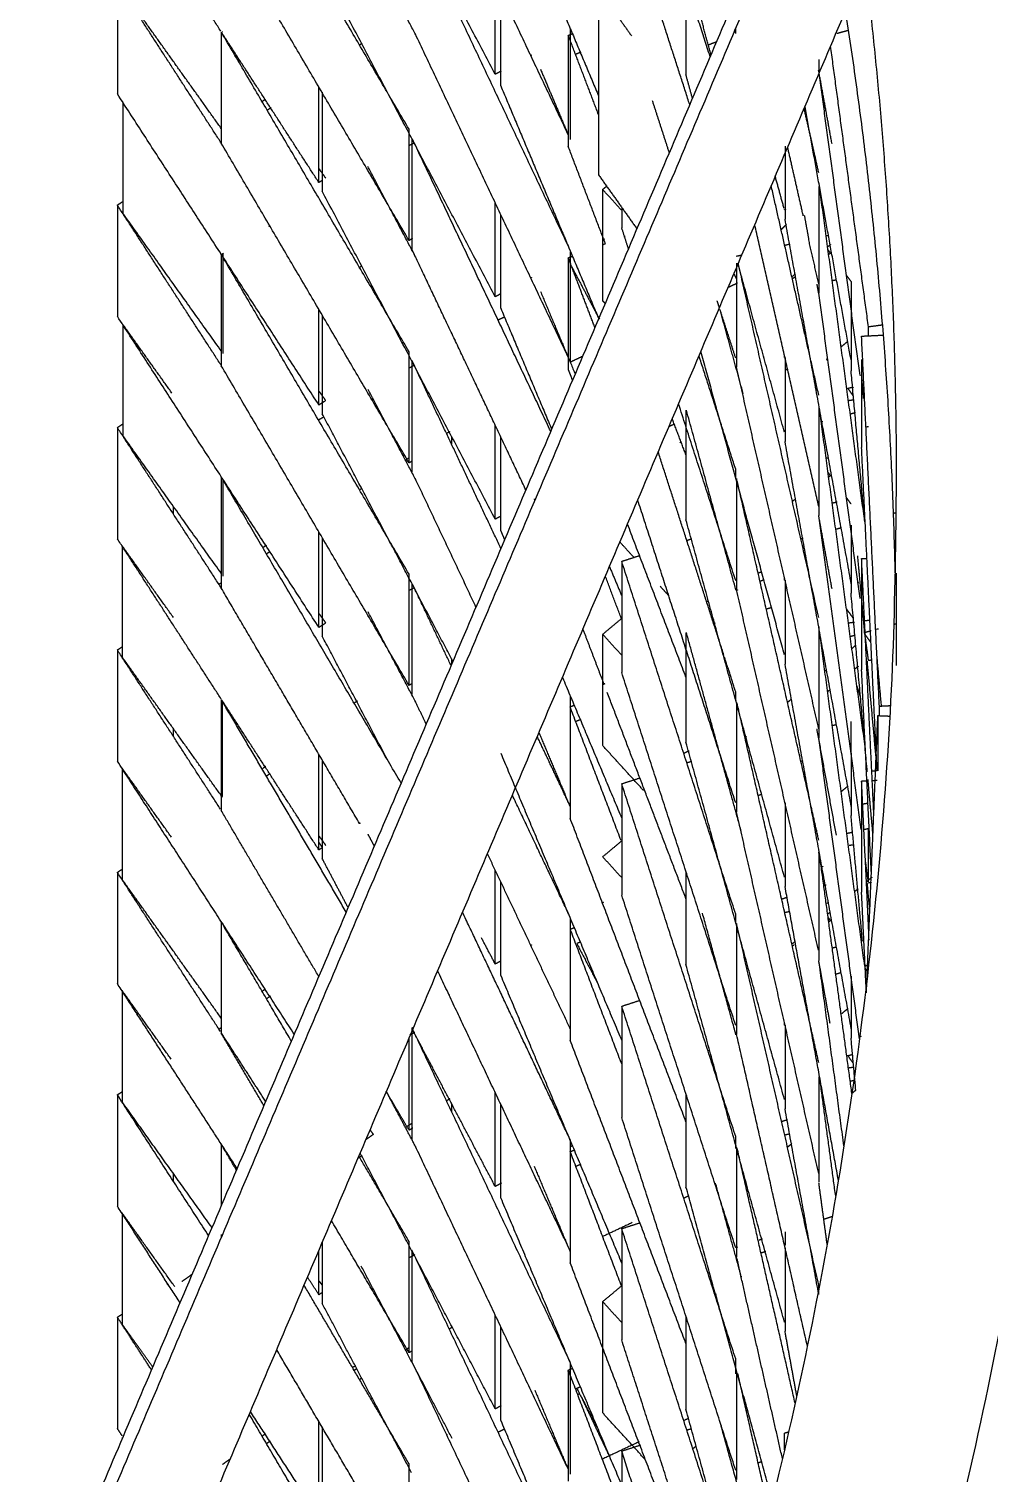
# Model space of a CAD drawing. Header units: millimetres. Extents: x 507.9 to 541, y 40.2 to 69.3.
# Drawn here: x 517.327 to 517.845, y 47.124 to 47.903 of the extents above; entities that cross this region are included whole.
import ezdxf

# ---------------------------------------------------------------- set-up
doc = ezdxf.new("R2010")
doc.units = ezdxf.units.MM
doc.layers.add('Make2D$Visible$ClippingPlaneIntersections', color=7, linetype='Continuous', lineweight=50, true_color=0x000000)
doc.layers.add('Make2D$Visible$Curves', color=7, linetype='Continuous', true_color=0x000000)

msp = doc.modelspace()

# ---------------------------------------------------------------- linework, layer by layer
at = {"layer": 'Make2D$Visible$ClippingPlaneIntersections'}
for points, knots in [([(517.73448, 46.35869), (517.75639, 46.34479), (517.79005, 46.31692), (517.86065, 46.26156), (517.90443, 46.23181), (517.99494, 46.18676), (518.03813, 46.16935), (518.12774, 46.13579), (518.17398, 46.12081), (518.31819, 46.08602), (518.41636, 46.07709), (518.61219, 46.08346), (518.70978, 46.09975), (519.0165, 46.19413), (519.20816, 46.32397), (519.48595, 46.6698), (519.57141, 46.88529), (519.60666, 47.32754), (519.55643, 47.55402), (519.33386, 47.94233), (519.16383, 48.10167), (518.76572, 48.29519), (518.53607, 48.33095), (518.24193, 48.28822), (518.1678, 48.27013), (518.04702, 48.22597), (517.99975, 48.20396), (517.92488, 48.16343), (517.89535, 48.14591), (517.84973, 48.11771), (517.83238, 48.10747), (517.8117, 48.092)], [0.013156, 0.013156, 0.013156, 0.013156, 0.134476, 0.134476, 0.268952, 0.268952, 0.403428, 0.403428, 0.537904, 0.537904, 0.806857, 0.806857, 1.075809, 1.075809, 1.683893, 1.683893, 2.291978, 2.291978, 2.900062, 2.900062, 3.508146, 3.508146, 4.116231, 4.116231, 4.325554, 4.325554, 4.465847, 4.465847, 4.563218, 4.563218, 4.620492, 4.620492, 4.620492, 4.620492]), ([(517.77336, 46.44461), (517.80147, 46.42897), (517.86379, 46.37786), (517.94864, 46.31129), (518.08481, 46.24999), (518.21674, 46.2026), (518.38508, 46.17368), (518.52939, 46.17007), (518.76356, 46.2027), (518.95645, 46.28093), (519.14911, 46.41911), (519.27042, 46.54048), (519.39683, 46.73076), (519.4847, 46.96065), (519.51028, 47.23878), (519.44692, 47.59731), (519.24764, 47.90496), (518.99553, 48.08281), (518.80465, 48.16979), (518.604, 48.21791), (518.40925, 48.21963), (518.23512, 48.19177), (518.0719, 48.14125), (517.94728, 48.06863), (517.87874, 48.02509), (517.86787, 48.01695)], [0, 0, 0, 0, 0.105302, 0.224696, 0.340434, 0.54745, 0.644852, 0.851696, 0.977165, 1.353395, 1.458128, 1.688209, 1.862958, 2.140768, 2.416809, 2.690474, 3.222547, 3.458617, 3.609488, 3.849734, 4.07168, 4.188707, 4.378243, 4.579713, 4.620492, 4.620492, 4.620492, 4.620492])]:
    msp.add_open_spline(points, degree=3, knots=knots, dxfattribs=at)
at = {"layer": 'Make2D$Visible$Curves', "color": 18, "lineweight": -3, "true_color": 0x000000}
for points, weights in [([(520.46733, 45.49105), (520.32272, 48.41324), (517.55483, 49.36129)], [1, 0.780787676095, 0.889708882536]), ([(517.77774, 47.93771), (517.79459, 47.79929), (517.79459, 47.65986)], [0.859005450598, 0.854862658341, 0.853867800566]), ([(517.79404, 47.60986), (517.79073, 47.76237), (517.76729, 47.91312)], [0.854325259048, 0.856032976526, 0.861518927164]), ([(517.73271, 47.79516), (517.73409, 47.79663), (517.73548, 47.79809)], [0.981261422435, 0.980720144295, 0.980182972777]), ([(517.79459, 47.65986), (517.79459, 46.89284), (517.33415, 46.27941)], [0.853867800566, 0.848436510193, 0.936828309738]), ([(517.38589, 46.18251), (517.89459, 46.8336), (517.89459, 47.65986)], [0.942605112046, 0.848262006154, 0.853867800566]), ([(517.41725, 46.12355), (517.89459, 46.76239), (517.89459, 47.55986)], [0.93619336717, 0.848456054745, 0.853867800566]), ([(517.50126, 47.18145), (517.50217, 47.18172), (517.50307, 47.18202)], [0.872105884219, 0.873732873422, 0.875502543924])]:
    msp.add_rational_spline(points, weights, degree=2, dxfattribs=at)
for points in [[(517.37052, 48.54102), (517.09604, 47.88822), (516.82156, 47.23543)], [(517.42539, 45.98647), (516.74688, 47.25382), (516.06837, 48.52118)], [(517.35526, 48.52217), (517.08078, 47.86938), (516.8063, 47.21658)], [(516.85304, 47.17748), (517.13323, 47.84494), (517.41342, 48.5124)], [(517.85615, 48.25209), (517.50732, 47.43188), (517.15849, 46.61167)], [(517.84091, 48.23331), (517.49208, 47.4131), (517.14326, 46.59288)], [(517.18983, 46.55359), (517.54443, 47.38844), (517.89904, 48.22329)], [(517.57834, 47.87885), (517.53168, 47.9673), (517.48502, 48.05575)], [(517.69417, 47.88854), (517.67034, 47.96232), (517.64651, 48.03609)], [(517.53186, 47.84917), (517.48122, 47.9354), (517.43059, 48.02164)], [(517.61785, 47.84594), (517.57651, 47.93334), (517.53517, 48.02074)], [(517.43039, 47.90206), (517.40247, 47.94519), (517.37454, 47.98831)], [(517.5813, 47.99261), (517.60767, 47.9299), (517.63405, 47.8672)], [(518.29896, 47.98692), (517.88975, 47.0046), (517.48054, 46.02228)], [(517.68321, 47.86249), (517.66486, 47.91929), (517.64651, 47.97609)], [(518.2837, 47.96834), (517.87449, 46.98602), (517.46528, 46.0037)], [(517.53186, 47.78917), (517.48122, 47.8754), (517.43059, 47.96164)], [(517.51149, 45.96302), (517.9269, 46.96133), (518.34232, 47.95963)], [(517.61895, 47.78362), (517.57636, 47.87367), (517.53377, 47.96371)], [(517.53542, 47.90021), (517.5226, 47.92451), (517.50979, 47.94881)], [(517.57834, 47.75885), (517.53168, 47.8473), (517.48502, 47.93575)], [(517.43068, 47.8416), (517.40261, 47.88496), (517.37454, 47.92831)], [(517.37454, 47.92831), (517.37454, 47.89831), (517.37454, 47.86831)], [(517.57834, 47.87885), (517.57834, 47.90416), (517.57834, 47.92947)], [(517.6812, 47.92871), (517.6812, 47.90361), (517.6812, 47.87852)], [(517.43059, 47.84964), (517.40384, 47.8871), (517.3771, 47.92455)], [(517.5813, 47.87261), (517.5813, 47.89793), (517.5813, 47.92325)], [(517.63405, 47.92458), (517.64294, 47.91209), (517.65183, 47.8996)], [(517.63405, 47.92458), (517.63405, 47.87457), (517.63405, 47.82457)], [(517.69462, 47.88979), (517.69179, 47.90007), (517.68896, 47.91035)], [(517.61895, 47.84362), (517.61895, 47.87336), (517.61895, 47.9031)], [(517.70799, 47.90127), (517.70779, 47.90201), (517.70758, 47.90276)], [(517.70799, 47.90079), (517.70799, 47.90226), (517.70799, 47.90372)], [(517.76254, 47.90093), (517.76549, 47.90174), (517.76843, 47.90255)], [(517.43059, 47.90164), (517.43059, 47.87164), (517.43059, 47.84164)], [(517.48324, 47.82043), (517.45697, 47.86101), (517.43069, 47.90159)], [(517.53186, 47.72917), (517.48136, 47.81517), (517.43086, 47.90118)], [(517.43118, 47.90164), (517.43118, 47.90177), (517.43118, 47.9019)], [(517.50636, 47.8954), (517.50586, 47.89507), (517.50536, 47.89475)], [(517.61784, 47.72597), (517.57656, 47.81324), (517.53528, 47.90051)], [(517.61771, 47.89989), (517.61901, 47.90039), (517.62031, 47.90088)], [(517.61771, 47.89989), (517.61771, 47.86989), (517.61771, 47.83989)], [(517.63398, 47.85727), (517.62584, 47.87858), (517.61771, 47.89989)], [(517.6978, 47.89639), (517.69559, 47.89554), (517.69338, 47.8947)], [(517.59793, 47.88919), (517.59755, 47.88899), (517.59718, 47.88879)], [(517.6244, 47.89075), (517.6231, 47.8902), (517.6218, 47.88965)], [(517.75286, 47.8868), (517.75286, 47.88377), (517.75286, 47.88075)], [(517.77963, 47.74255), (517.7694, 47.81828), (517.75918, 47.89401)], [(517.5815, 47.88052), (517.57992, 47.87968), (517.57834, 47.87885)], [(517.60274, 47.88163), (517.60985, 47.86473), (517.61696, 47.84782)], [(517.75994, 47.84132), (517.75632, 47.86121), (517.75271, 47.88111)], [(517.77505, 47.71644), (517.76396, 47.7986), (517.75286, 47.88075)], [(517.48324, 47.82043), (517.48324, 47.8462), (517.48324, 47.87197)], [(517.5813, 47.87261), (517.6077, 47.80983), (517.63411, 47.74705)], [(517.68467, 47.86592), (517.68293, 47.87222), (517.6812, 47.87852)], [(517.48324, 47.70043), (517.42889, 47.78437), (517.37454, 47.86831)], [(517.37751, 47.86392), (517.37751, 47.83392), (517.37751, 47.80392)], [(517.45438, 47.86537), (517.45357, 47.86479), (517.45276, 47.86422)], [(517.48502, 47.86924), (517.48502, 47.84249), (517.48502, 47.81575)], [(517.67219, 47.83659), (517.66768, 47.85056), (517.66316, 47.86454)], [(517.45535, 47.85949), (517.45641, 47.86025), (517.45747, 47.86101)], [(517.7528, 47.82576), (517.74886, 47.8431), (517.74492, 47.86045)], [(517.77021, 47.72477), (517.75779, 47.79314), (517.74537, 47.8615)], [(517.53186, 47.78917), (517.53186, 47.81917), (517.53186, 47.84917)], [(517.53186, 47.66917), (517.48122, 47.7554), (517.43059, 47.84164)], [(517.53207, 47.84057), (517.53342, 47.84128), (517.53478, 47.84199)], [(517.53343, 47.84386), (517.53343, 47.81414), (517.53343, 47.78442)], [(517.60825, 47.68624), (517.57096, 47.76508), (517.53367, 47.84391)], [(517.73461, 47.84013), (517.73461, 47.82042), (517.73461, 47.8007)], [(517.6377, 47.78752), (517.6277, 47.81371), (517.61771, 47.83989)], [(517.74446, 47.80246), (517.74025, 47.821), (517.73604, 47.83954)], [(517.48324, 47.82793), (517.48507, 47.82537), (517.4869, 47.8228)], [(517.53542, 47.78021), (517.52253, 47.80465), (517.50964, 47.82909)], [(517.63405, 47.82457), (517.64439, 47.81005), (517.65473, 47.79553)], [(517.48502, 47.82158), (517.48413, 47.82101), (517.48324, 47.82043)], [(517.63627, 47.81672), (517.63747, 47.81772), (517.63866, 47.81872)], [(517.63627, 47.75672), (517.63627, 47.78672), (517.63627, 47.81672)], [(517.64651, 47.80547), (517.64139, 47.81109), (517.63627, 47.81672)], [(517.7528, 47.70576), (517.73998, 47.7622), (517.72716, 47.81864)], [(517.73412, 47.80642), (517.7317, 47.81521), (517.72928, 47.824)], [(517.75286, 47.81836), (517.75286, 47.78956), (517.75286, 47.76075)], [(517.7776, 47.6376), (517.7655, 47.72719), (517.7534, 47.81678)], [(517.37454, 47.80831), (517.37618, 47.80937), (517.37782, 47.81043)], [(517.57834, 47.63885), (517.53168, 47.7273), (517.48502, 47.81575)], [(517.57834, 47.75885), (517.57834, 47.78416), (517.57834, 47.80947)], [(517.43073, 47.72154), (517.40263, 47.76493), (517.37454, 47.80831)], [(517.37454, 47.80831), (517.37454, 47.77831), (517.37454, 47.74831)], [(517.43068, 47.72945), (517.4041, 47.76669), (517.37751, 47.80392)], [(517.5813, 47.75261), (517.5813, 47.77792), (517.5813, 47.80323)], [(517.64651, 47.80708), (517.64651, 47.80159), (517.64651, 47.79609)], [(517.73432, 47.8057), (517.7343, 47.80579), (517.73427, 47.80588)], [(517.73497, 47.80588), (517.73465, 47.80579), (517.73432, 47.8057)], [(517.73432, 47.8057), (517.73432, 47.80578), (517.73432, 47.80586)], [(517.74752, 47.78965), (517.74634, 47.79613), (517.74517, 47.80262)], [(517.45643, 47.79681), (517.45671, 47.79697), (517.45699, 47.79714)], [(517.65016, 47.78478), (517.64833, 47.79044), (517.64651, 47.79609)], [(517.7528, 47.64576), (517.73554, 47.72175), (517.71828, 47.79773)], [(517.77036, 47.60392), (517.75249, 47.70231), (517.73461, 47.8007)], [(517.53378, 47.7903), (517.53282, 47.78974), (517.53186, 47.78917)], [(517.63728, 47.78995), (517.63691, 47.78975), (517.63655, 47.78956)], [(517.63661, 47.78711), (517.63721, 47.78733), (517.6378, 47.78756)], [(517.64776, 47.79136), (517.64809, 47.79148), (517.64841, 47.79161)], [(517.73471, 47.78674), (517.73589, 47.78701), (517.73707, 47.78728)], [(517.7528, 47.76576), (517.75009, 47.77769), (517.74738, 47.78962)], [(517.75699, 47.79181), (517.75754, 47.79193), (517.7581, 47.79206)], [(517.75919, 47.78705), (517.75847, 47.78644), (517.75774, 47.78583)], [(517.43059, 47.78164), (517.43114, 47.78196), (517.4317, 47.78229)], [(517.43059, 47.78164), (517.43059, 47.75164), (517.43059, 47.72164)], [(517.53186, 47.60917), (517.48122, 47.6954), (517.43059, 47.78164)], [(517.43159, 47.72818), (517.43159, 47.75529), (517.43159, 47.7824)], [(517.59481, 47.65465), (517.56412, 47.71953), (517.53343, 47.78442)], [(517.61771, 47.77989), (517.61885, 47.78033), (517.61999, 47.78076)], [(517.61771, 47.77989), (517.61771, 47.74989), (517.61771, 47.71989)], [(517.63207, 47.74226), (517.62489, 47.76107), (517.61771, 47.77989)], [(517.61895, 47.72362), (517.61895, 47.75336), (517.61895, 47.7831)], [(517.7085, 47.78079), (517.71002, 47.78114), (517.71153, 47.78148)], [(517.75912, 47.78234), (517.75846, 47.78325), (517.7578, 47.78416)], [(517.75844, 47.78188), (517.75885, 47.78216), (517.75927, 47.78244)], [(517.50641, 47.77543), (517.50582, 47.77505), (517.50523, 47.77467)], [(517.61957, 47.77502), (517.62702, 47.7609), (517.63447, 47.74679)], [(517.70704, 47.77126), (517.70777, 47.76972), (517.7085, 47.76817)], [(517.7085, 47.77699), (517.7085, 47.74889), (517.7085, 47.72079)], [(517.73432, 47.6857), (517.7218, 47.73113), (517.70929, 47.77656)], [(517.7528, 47.58576), (517.73108, 47.6814), (517.70935, 47.77705)], [(517.74029, 47.77124), (517.73947, 47.77055), (517.73865, 47.76987)], [(517.77021, 47.76708), (517.76898, 47.76876), (517.76776, 47.77045)], [(517.5979, 47.76917), (517.59758, 47.769), (517.59726, 47.76883)], [(517.70891, 47.76617), (517.70639, 47.76498), (517.70388, 47.76379)], [(517.73859, 47.76861), (517.73943, 47.76918), (517.74028, 47.76974)], [(517.75278, 47.76073), (517.75233, 47.76316), (517.75189, 47.76559)], [(517.76212, 47.76788), (517.76123, 47.76767), (517.76034, 47.76747)], [(517.77021, 47.76708), (517.77021, 47.74299), (517.77021, 47.71891)], [(517.58132, 47.76042), (517.57983, 47.75964), (517.57834, 47.75885)], [(517.60274, 47.76163), (517.61208, 47.73943), (517.62142, 47.71722)], [(517.6376, 47.75526), (517.63694, 47.75599), (517.63627, 47.75672)], [(517.69924, 47.75286), (517.69862, 47.75478), (517.698, 47.75671)], [(517.77509, 47.59614), (517.76398, 47.67844), (517.75286, 47.76075)], [(517.48324, 47.58043), (517.42889, 47.66437), (517.37454, 47.74831)], [(517.48324, 47.70043), (517.48324, 47.7262), (517.48324, 47.75197)], [(517.48502, 47.74893), (517.48502, 47.72234), (517.48502, 47.69575)], [(517.57988, 47.74639), (517.58165, 47.74722), (517.58341, 47.74805)], [(517.5813, 47.75261), (517.59502, 47.72), (517.60874, 47.68738)], [(517.71203, 47.70662), (517.70579, 47.72925), (517.69956, 47.75189)], [(517.70799, 47.72578), (517.70377, 47.73883), (517.69956, 47.75189)], [(517.37751, 47.74392), (517.37751, 47.71392), (517.37751, 47.68392)], [(517.404, 47.70682), (517.39076, 47.72537), (517.37751, 47.74392)], [(517.78724, 47.74358), (517.78343, 47.74306), (517.77963, 47.74255)], [(517.77963, 47.73777), (517.77963, 47.74016), (517.77963, 47.74255)], [(517.55668, 47.73541), (517.55683, 47.73548), (517.55698, 47.73555)], [(517.73303, 47.73387), (517.73292, 47.73383), (517.73282, 47.7338)], [(517.7684, 47.73474), (517.76671, 47.73333), (517.76501, 47.73192)], [(517.77589, 47.73759), (517.78178, 47.73787), (517.78766, 47.73816)], [(517.78548, 47.53782), (517.78068, 47.63771), (517.77589, 47.73759)], [(517.53186, 47.66917), (517.53186, 47.69917), (517.53186, 47.72917)], [(517.53343, 47.72442), (517.53343, 47.69442), (517.53343, 47.66442)], [(517.58138, 47.62305), (517.55741, 47.67373), (517.53343, 47.72442)], [(517.62579, 47.72685), (517.62237, 47.72524), (517.61895, 47.72362)], [(517.70799, 47.66578), (517.69811, 47.69637), (517.68822, 47.72696)], [(517.73432, 47.5657), (517.71178, 47.64752), (517.68923, 47.72935)], [(517.73432, 47.72605), (517.73432, 47.72658), (517.73432, 47.72712)], [(517.73461, 47.72605), (517.73461, 47.70338), (517.73461, 47.6807)], [(517.7578, 47.72416), (517.75742, 47.7247), (517.75703, 47.72524)], [(517.77589, 47.72492), (517.77589, 47.70126), (517.77589, 47.67759)], [(517.53186, 47.54917), (517.48122, 47.6354), (517.43059, 47.72164)], [(517.53205, 47.72056), (517.53341, 47.72127), (517.53476, 47.72198)], [(517.62001, 47.71388), (517.61886, 47.71689), (517.61771, 47.71989)], [(517.7528, 47.52576), (517.73065, 47.62328), (517.7085, 47.72079)], [(517.73467, 47.719), (517.73539, 47.7196), (517.73612, 47.72021)], [(517.77761, 47.63746), (517.77391, 47.67818), (517.77021, 47.71891)], [(517.77701, 47.70401), (517.77644, 47.71028), (517.77587, 47.71655)], [(517.48324, 47.70793), (517.48507, 47.70537), (517.4869, 47.7028)], [(517.53542, 47.66021), (517.5226, 47.68451), (517.50979, 47.70881)], [(517.77144, 47.70999), (517.76991, 47.70965), (517.76838, 47.7093)], [(517.77144, 47.70538), (517.76996, 47.70742), (517.76849, 47.70945)], [(517.48651, 47.70254), (517.48487, 47.70149), (517.48324, 47.70043)], [(517.70799, 47.60578), (517.6926, 47.65341), (517.67721, 47.70104)], [(517.76881, 47.7029), (517.77031, 47.70311), (517.77181, 47.70331)], [(517.48321, 47.69254), (517.48459, 47.69335), (517.48596, 47.69415)], [(517.55549, 47.56218), (517.52026, 47.62896), (517.48502, 47.69575)], [(517.6812, 47.67353), (517.67749, 47.68324), (517.67378, 47.69296)], [(517.6812, 47.69764), (517.6812, 47.66808), (517.6812, 47.63852)], [(517.70815, 47.60069), (517.69479, 47.64917), (517.68144, 47.69764)], [(517.75286, 47.69866), (517.75286, 47.66971), (517.75286, 47.64075)], [(517.7776, 47.5176), (517.76536, 47.60818), (517.75313, 47.69876)], [(517.77266, 47.69626), (517.7713, 47.69589), (517.76993, 47.69551)], [(517.37454, 47.68831), (517.37607, 47.6893), (517.3776, 47.69029)], [(517.43071, 47.60156), (517.40263, 47.64494), (517.37454, 47.68831)], [(517.37454, 47.68831), (517.37454, 47.65831), (517.37454, 47.62831)], [(517.55374, 47.68607), (517.55292, 47.68554), (517.5521, 47.68501)], [(517.57834, 47.63885), (517.57834, 47.66416), (517.57834, 47.68947)], [(517.67503, 47.69014), (517.67362, 47.68948), (517.67221, 47.68881)], [(517.75491, 47.69137), (517.75458, 47.69128), (517.75425, 47.69119)], [(517.77879, 47.68873), (517.77921, 47.6888), (517.77963, 47.68888)], [(517.43059, 47.60959), (517.40405, 47.64675), (517.37751, 47.68392)], [(517.55483, 47.68343), (517.55483, 47.68143), (517.55483, 47.67944)], [(517.5813, 47.63261), (517.5813, 47.65792), (517.5813, 47.68323)], [(517.6781, 47.6803), (517.67847, 47.68044), (517.67883, 47.68058)], [(517.77036, 47.48392), (517.75249, 47.58231), (517.73461, 47.6807)], [(517.78426, 47.50317), (517.78007, 47.59038), (517.77589, 47.67759)], [(517.53186, 47.67191), (517.53095, 47.67132), (517.53004, 47.67073)], [(517.53354, 47.67016), (517.5327, 47.66967), (517.53186, 47.66917)], [(517.70165, 47.56541), (517.68393, 47.62026), (517.6662, 47.67512)], [(517.75723, 47.67186), (517.75766, 47.67196), (517.75809, 47.67206)], [(517.43059, 47.66164), (517.43059, 47.63164), (517.43059, 47.60164)], [(517.52755, 47.4965), (517.47907, 47.57907), (517.43059, 47.66164)], [(517.70799, 47.66079), (517.70799, 47.66328), (517.70799, 47.66578)], [(517.75937, 47.662), (517.75859, 47.66308), (517.7578, 47.66416)], [(517.75822, 47.66174), (517.75874, 47.66209), (517.75927, 47.66244)], [(517.43159, 47.60818), (517.43159, 47.63419), (517.43159, 47.6602)], [(517.50643, 47.65544), (517.50593, 47.65512), (517.50543, 47.6548)], [(517.56794, 47.59146), (517.5516, 47.62601), (517.53526, 47.66056)], [(517.7085, 47.66079), (517.7085, 47.63079), (517.7085, 47.60079)], [(517.74811, 47.4864), (517.72831, 47.57359), (517.7085, 47.66079)], [(517.40483, 47.64154), (517.40483, 47.6436), (517.40483, 47.64566)], [(517.59927, 47.64989), (517.59945, 47.64945), (517.59964, 47.64901)], [(517.70799, 47.48578), (517.68159, 47.56749), (517.65519, 47.6492)], [(517.73879, 47.64874), (517.73951, 47.64923), (517.74024, 47.64972)], [(517.7627, 47.64801), (517.76138, 47.64771), (517.76007, 47.64741)], [(517.77021, 47.64708), (517.76898, 47.64876), (517.76776, 47.65045)], [(517.77674, 47.6512), (517.77635, 47.65111), (517.77595, 47.65102)], [(517.58148, 47.64051), (517.57991, 47.63968), (517.57834, 47.63885)], [(517.73432, 47.4457), (517.70776, 47.54211), (517.6812, 47.63852)], [(517.75996, 47.6012), (517.75636, 47.62101), (517.75276, 47.64083)], [(517.77573, 47.47141), (517.7643, 47.55608), (517.75286, 47.64075)], [(517.79472, 47.64234), (517.79391, 47.64212), (517.79309, 47.64189)], [(517.48324, 47.58043), (517.48324, 47.6062), (517.48324, 47.63197)], [(517.5813, 47.63261), (517.58233, 47.63016), (517.58336, 47.62771)], [(517.6812, 47.55353), (517.66543, 47.59485), (517.64966, 47.63617)], [(517.76514, 47.63419), (517.76367, 47.63379), (517.76221, 47.63339)], [(517.77021, 47.63559), (517.77021, 47.61725), (517.77021, 47.59891)], [(517.43058, 47.54176), (517.40256, 47.58503), (517.37454, 47.62831)], [(517.3771, 47.62455), (517.3771, 47.59455), (517.3771, 47.56455)], [(517.40483, 47.58572), (517.39097, 47.60513), (517.3771, 47.62455)], [(517.45481, 47.62475), (517.45396, 47.62415), (517.45311, 47.62354)], [(517.48502, 47.6286), (517.48502, 47.60217), (517.48502, 47.57575)], [(517.6531, 47.61822), (517.64933, 47.62237), (517.64556, 47.62651)], [(517.68166, 47.62745), (517.68299, 47.62788), (517.68432, 47.62831)], [(517.74442, 47.62849), (517.74394, 47.62835), (517.74346, 47.62822)], [(517.45496, 47.62015), (517.45585, 47.62078), (517.45673, 47.62141)], [(517.64651, 47.61609), (517.65137, 47.61766), (517.65623, 47.61923)], [(517.64651, 47.61609), (517.64651, 47.58609), (517.64651, 47.55609)], [(517.70799, 47.42578), (517.67725, 47.52093), (517.64651, 47.61609)], [(517.77759, 47.57764), (517.77571, 47.59833), (517.77383, 47.61902)], [(517.77589, 47.61759), (517.77732, 47.61766), (517.77876, 47.61773)], [(517.77589, 47.61759), (517.77589, 47.58759), (517.77589, 47.55759)], [(517.78249, 47.48005), (517.77919, 47.54882), (517.77589, 47.61759)], [(517.53186, 47.54917), (517.53186, 47.57917), (517.53186, 47.60917)], [(517.64631, 47.58547), (517.64201, 47.59675), (517.63771, 47.60803)], [(517.63992, 47.61324), (517.64321, 47.60542), (517.64651, 47.59759)], [(517.72204, 47.61032), (517.7212, 47.61004), (517.72036, 47.60977)], [(517.73432, 47.60587), (517.73432, 47.6065), (517.73432, 47.60714)], [(517.79459, 47.60976), (517.79459, 47.58481), (517.79459, 47.55986)], [(517.42929, 47.60376), (517.42996, 47.60419), (517.43062, 47.60462)], [(517.50517, 47.47463), (517.46788, 47.53813), (517.43059, 47.60164)], [(517.53206, 47.60056), (517.53342, 47.60128), (517.53477, 47.60199)], [(517.53343, 47.60373), (517.53343, 47.57407), (517.53343, 47.54442)], [(517.55451, 47.55987), (517.54414, 47.58178), (517.53378, 47.60369)], [(517.67207, 47.59736), (517.66967, 47.6), (517.66727, 47.60264)], [(517.70799, 47.60578), (517.70799, 47.60592), (517.70799, 47.60607)], [(517.70877, 47.60603), (517.70838, 47.6059), (517.70799, 47.60578)], [(517.70901, 47.60066), (517.70854, 47.60048), (517.70807, 47.60031)], [(517.75267, 47.40634), (517.73058, 47.50357), (517.7085, 47.60079)], [(517.72321, 47.60608), (517.72231, 47.60574), (517.7214, 47.60539)], [(517.73461, 47.60587), (517.73461, 47.58328), (517.73461, 47.5607)], [(517.77897, 47.50249), (517.77459, 47.5507), (517.77021, 47.59891)], [(517.77418, 47.60461), (517.77382, 47.60455), (517.77346, 47.60448)], [(517.69339, 47.5947), (517.69292, 47.59452), (517.69244, 47.59434)], [(517.72466, 47.59049), (517.72601, 47.59086), (517.72736, 47.59123)], [(517.48324, 47.58799), (517.48509, 47.58541), (517.48693, 47.58282)], [(517.53542, 47.54021), (517.5226, 47.56451), (517.50979, 47.58881)], [(517.63627, 47.57672), (517.64146, 47.58105), (517.64664, 47.58539)], [(517.77144, 47.58538), (517.7696, 47.58792), (517.76776, 47.59045)], [(517.76903, 47.58293), (517.77057, 47.58314), (517.77212, 47.58335)], [(517.77744, 47.58407), (517.77902, 47.58428), (517.78059, 47.58449)], [(517.48691, 47.58281), (517.48507, 47.58162), (517.48324, 47.58043)], [(517.52044, 47.50862), (517.50273, 47.54218), (517.48502, 47.57575)], [(517.63611, 47.55221), (517.63088, 47.56592), (517.62565, 47.57964)], [(517.63627, 47.51672), (517.63627, 47.54672), (517.63627, 47.57672)], [(517.64651, 47.56547), (517.64139, 47.57109), (517.63627, 47.57672)], [(517.6812, 47.57759), (517.6812, 47.54805), (517.6812, 47.51852)], [(517.71099, 47.4704), (517.69621, 47.52404), (517.68143, 47.57767)], [(517.69619, 47.58265), (517.69655, 47.58275), (517.69692, 47.58285)], [(517.75286, 47.58075), (517.75286, 47.55075), (517.75286, 47.52075)], [(517.77758, 47.39771), (517.76522, 47.48923), (517.75286, 47.58075)], [(517.7724, 47.57619), (517.77129, 47.57589), (517.77017, 47.57558)], [(517.78101, 47.57857), (517.77902, 47.57802), (517.77703, 47.57747)], [(517.78094, 47.57229), (517.7792, 47.57469), (517.77746, 47.57709)], [(517.77963, 47.56255), (517.77861, 47.57009), (517.77759, 47.57764)], [(517.78483, 47.57962), (517.78437, 47.57949), (517.78391, 47.57936)], [(517.79487, 47.58239), (517.7943, 47.58223), (517.79372, 47.58207)], [(517.37454, 47.56831), (517.37586, 47.56916), (517.37717, 47.57002)], [(517.43015, 47.48243), (517.40235, 47.52537), (517.37454, 47.56831)], [(517.37454, 47.56831), (517.37454, 47.53831), (517.37454, 47.50831)], [(517.77068, 47.56911), (517.77172, 47.56998), (517.77276, 47.57085)], [(517.43118, 47.48881), (517.40414, 47.52668), (517.3771, 47.56455)], [(517.55483, 47.56343), (517.55483, 47.56206), (517.55483, 47.56069)], [(517.70799, 47.54578), (517.70498, 47.55511), (517.70196, 47.56444)], [(517.77036, 47.36392), (517.75249, 47.46231), (517.73461, 47.5607)], [(517.78436, 47.50317), (517.78168, 47.53267), (517.779, 47.56217)], [(517.78141, 47.56279), (517.78052, 47.56267), (517.77963, 47.56255)], [(517.78665, 47.53795), (517.7854, 47.5517), (517.78415, 47.56545)], [(517.61461, 47.55342), (517.63056, 47.5155), (517.64651, 47.47759)], [(517.70799, 47.36578), (517.67725, 47.46093), (517.64651, 47.55609)], [(517.75632, 47.5571), (517.75673, 47.55745), (517.75715, 47.5578)], [(517.77409, 47.55951), (517.77329, 47.55883), (517.77248, 47.55816)], [(517.78116, 47.44777), (517.77852, 47.50268), (517.77589, 47.55759)], [(517.53355, 47.55017), (517.5327, 47.54967), (517.53186, 47.54917)], [(517.63703, 47.54981), (517.63673, 47.55059), (517.63643, 47.55138)], [(517.63735, 47.54998), (517.63694, 47.54976), (517.63653, 47.54955)], [(517.6812, 47.43406), (517.65998, 47.48967), (517.63876, 47.54528)], [(517.70799, 47.54079), (517.70799, 47.54328), (517.70799, 47.54578)], [(517.75893, 47.54683), (517.75833, 47.54632), (517.75772, 47.54582)], [(517.77342, 47.54855), (517.77433, 47.54572), (517.77524, 47.5429)], [(517.43059, 47.54164), (517.43059, 47.51164), (517.43059, 47.48164)], [(517.48324, 47.46043), (517.45707, 47.50085), (517.4309, 47.54127)], [(517.49796, 47.4269), (517.4645, 47.48388), (517.43104, 47.54087)], [(517.43118, 47.48945), (517.43118, 47.51518), (517.43118, 47.5409)], [(517.50394, 47.54076), (517.5032, 47.54023), (517.50245, 47.5397)], [(517.54107, 47.52828), (517.53812, 47.53451), (517.53517, 47.54074)], [(517.61867, 47.53762), (517.61988, 47.53808), (517.62109, 47.53854)], [(517.61867, 47.53762), (517.61867, 47.50762), (517.61867, 47.47762)], [(517.64621, 47.46545), (517.63244, 47.50153), (517.61867, 47.53762)], [(517.61895, 47.53762), (517.61895, 47.54062), (517.61895, 47.54362)], [(517.7085, 47.53942), (517.7085, 47.5101), (517.7085, 47.48079)], [(517.74811, 47.3664), (517.72842, 47.45311), (517.70872, 47.53983)], [(517.73601, 47.54011), (517.73702, 47.54097), (517.73804, 47.54182)], [(517.79165, 47.53812), (517.78856, 47.53797), (517.78548, 47.53782)], [(517.78548, 47.53323), (517.78548, 47.53552), (517.78548, 47.53782)], [(517.62448, 47.53078), (517.62326, 47.53027), (517.62204, 47.52975)], [(517.77036, 47.51258), (517.77036, 47.52112), (517.77036, 47.52966)], [(517.77851, 47.38343), (517.78159, 47.45815), (517.78466, 47.53288)], [(517.78466, 47.53288), (517.78795, 47.53274), (517.79123, 47.53261)], [(517.78466, 47.53288), (517.78466, 47.51804), (517.78466, 47.5032)], [(517.40483, 47.52203), (517.40483, 47.52388), (517.40483, 47.52572)], [(517.61895, 47.48362), (517.60997, 47.5026), (517.60099, 47.52159)], [(517.60188, 47.52368), (517.61027, 47.50372), (517.61867, 47.48377)], [(517.61895, 47.48362), (517.61895, 47.50577), (517.61895, 47.52793)], [(517.71314, 47.52099), (517.71346, 47.52126), (517.71377, 47.52152)], [(517.76229, 47.46836), (517.75708, 47.49705), (517.75186, 47.52574)], [(517.77476, 47.35857), (517.76381, 47.43966), (517.75286, 47.52075)], [(517.76244, 47.52795), (517.76136, 47.5277), (517.76028, 47.52746)], [(517.65832, 47.49248), (517.6473, 47.5046), (517.63627, 47.51672)], [(517.68279, 47.51382), (517.68147, 47.51319), (517.68016, 47.51257)], [(517.73432, 47.3257), (517.70776, 47.42211), (517.6812, 47.51852)], [(517.46993, 47.36099), (517.42223, 47.43465), (517.37454, 47.50831)], [(517.45456, 47.5055), (517.45375, 47.50492), (517.45294, 47.50434)], [(517.48324, 47.46043), (517.48324, 47.4862), (517.48324, 47.51197)], [(517.48502, 47.50893), (517.48502, 47.48234), (517.48502, 47.45575)], [(517.5813, 47.51261), (517.6139, 47.4351), (517.64651, 47.35759)], [(517.68173, 47.50747), (517.68297, 47.50787), (517.68421, 47.50827)], [(517.74425, 47.50844), (517.74377, 47.5083), (517.74329, 47.50817)], [(517.77021, 47.51258), (517.77021, 47.49574), (517.77021, 47.47891)], [(517.3771, 47.50455), (517.3771, 47.47455), (517.3771, 47.44455)], [(517.40375, 47.46723), (517.39043, 47.48589), (517.3771, 47.50455)], [(517.45487, 47.50032), (517.45588, 47.50097), (517.4569, 47.50163)], [(517.64651, 47.49609), (517.65141, 47.49768), (517.65632, 47.49926)], [(517.77589, 47.49759), (517.7774, 47.49766), (517.77891, 47.49774)], [(517.77589, 47.49759), (517.77589, 47.46759), (517.77589, 47.43759)], [(517.77982, 47.41573), (517.77785, 47.45666), (517.77589, 47.49759)], [(517.78203, 47.46882), (517.78068, 47.4836), (517.77934, 47.49837)], [(517.78496, 47.50327), (517.78335, 47.50305), (517.78175, 47.50283)], [(517.78199, 47.49788), (517.78318, 47.49794), (517.78437, 47.498)], [(517.61895, 47.42362), (517.60326, 47.4568), (517.58756, 47.48998)], [(517.64651, 47.49609), (517.64651, 47.46609), (517.64651, 47.43609)], [(517.70799, 47.30578), (517.67725, 47.40093), (517.64651, 47.49609)], [(517.72204, 47.49032), (517.72111, 47.49002), (517.72018, 47.48972)], [(517.76873, 47.49502), (517.76686, 47.49346), (517.765, 47.4919)], [(517.48324, 47.39197), (517.45691, 47.4368), (517.43059, 47.48164)], [(517.73461, 47.48583), (517.73461, 47.46326), (517.73461, 47.4407)], [(517.7528, 47.46576), (517.75055, 47.47568), (517.74829, 47.4856)], [(517.77948, 47.48558), (517.77799, 47.48531), (517.77651, 47.48504)], [(517.50554, 47.47487), (517.50529, 47.47471), (517.50504, 47.47454)], [(517.6812, 47.31376), (517.64993, 47.39569), (517.61867, 47.47762)], [(517.7528, 47.28576), (517.73065, 47.38328), (517.7085, 47.48079)], [(517.77636, 47.41122), (517.77328, 47.44507), (517.77021, 47.47891)], [(517.48324, 47.46799), (517.48509, 47.46541), (517.48693, 47.46282)], [(517.5131, 47.46252), (517.51143, 47.4657), (517.50975, 47.46888)], [(517.77103, 47.4699), (517.76969, 47.4696), (517.76836, 47.46929)], [(517.77963, 47.47185), (517.77858, 47.47161), (517.77753, 47.47138)], [(517.77963, 47.44322), (517.77963, 47.45746), (517.77963, 47.4717)], [(517.48324, 47.46443), (517.48413, 47.46305), (517.48502, 47.46167)], [(517.48511, 47.46164), (517.48418, 47.46104), (517.48324, 47.46043)], [(517.61895, 47.36362), (517.59654, 47.41099), (517.57414, 47.45836)], [(517.63627, 47.45672), (517.64131, 47.46093), (517.64635, 47.46514)], [(517.7528, 47.4587), (517.7528, 47.45893), (517.7528, 47.45917)], [(517.75286, 47.45853), (517.75286, 47.42964), (517.75286, 47.40075)], [(517.77066, 47.32898), (517.7619, 47.39387), (517.75313, 47.45876)], [(517.76928, 47.46297), (517.77045, 47.46312), (517.77163, 47.46328)], [(517.49898, 47.4293), (517.492, 47.44252), (517.48502, 47.45575)], [(517.64651, 47.44547), (517.64139, 47.45109), (517.63627, 47.45672)], [(517.75497, 47.45139), (517.75464, 47.4513), (517.75431, 47.45121)], [(517.77958, 47.44286), (517.77875, 47.44902), (517.77792, 47.45517)], [(517.37454, 47.44831), (517.37596, 47.44923), (517.37737, 47.45015)], [(517.43015, 47.36243), (517.40235, 47.40537), (517.37454, 47.44831)], [(517.37454, 47.44831), (517.37454, 47.41831), (517.37454, 47.38831)], [(517.43059, 47.36964), (517.40384, 47.4071), (517.3771, 47.44455)], [(517.57834, 47.39885), (517.57834, 47.42416), (517.57834, 47.44947)], [(517.5813, 47.39261), (517.5813, 47.41792), (517.5813, 47.44323)], [(517.6812, 47.44871), (517.6812, 47.42361), (517.6812, 47.39852)], [(517.78145, 47.44566), (517.78002, 47.44446), (517.77859, 47.44327)], [(517.78113, 47.44275), (517.78038, 47.44265), (517.77963, 47.44255)], [(517.70799, 47.24578), (517.67725, 47.34093), (517.64651, 47.43609)], [(517.76339, 47.28233), (517.749, 47.36152), (517.73461, 47.4407)], [(517.7567, 47.44151), (517.75626, 47.44137), (517.75583, 47.44123)], [(517.77389, 47.43934), (517.77308, 47.43866), (517.77227, 47.43799)], [(517.7785, 47.38326), (517.77719, 47.41042), (517.77589, 47.43759)], [(517.78033, 47.42755), (517.77965, 47.43502), (517.77897, 47.44249)], [(517.63671, 47.43202), (517.63646, 47.4319), (517.6362, 47.43178)], [(517.73572, 47.43474), (517.73432, 47.43428), (517.73291, 47.43383)], [(517.73443, 47.42668), (517.73584, 47.427), (517.73725, 47.42732)], [(517.75717, 47.43185), (517.75758, 47.43194), (517.75799, 47.43203)], [(517.43059, 47.42164), (517.43059, 47.39164), (517.43059, 47.36164)], [(517.46836, 47.35731), (517.44947, 47.38947), (517.43059, 47.42164)], [(517.61895, 47.30362), (517.58983, 47.36519), (517.56071, 47.42675)], [(517.61895, 47.41766), (517.61895, 47.42064), (517.61895, 47.42362)], [(517.70815, 47.36069), (517.69911, 47.3935), (517.69007, 47.42631)], [(517.70799, 47.42127), (517.70799, 47.42352), (517.70799, 47.42578)], [(517.70799, 47.42079), (517.70799, 47.42093), (517.70799, 47.42106)], [(517.7085, 47.42079), (517.7085, 47.39079), (517.7085, 47.36079)], [(517.7528, 47.22576), (517.73065, 47.32328), (517.7085, 47.42079)], [(517.75912, 47.42234), (517.75846, 47.42325), (517.7578, 47.42416)], [(517.75897, 47.42686), (517.75844, 47.42642), (517.75791, 47.42598)], [(517.7582, 47.42173), (517.75873, 47.42208), (517.75927, 47.42244)], [(517.57834, 47.39885), (517.5746, 47.40595), (517.57086, 47.41304)], [(517.61877, 47.41766), (517.62004, 47.41815), (517.62131, 47.41863)], [(517.61877, 47.41766), (517.61877, 47.38766), (517.61877, 47.35766)], [(517.64651, 47.34497), (517.63281, 47.38085), (517.61912, 47.41673)], [(517.78018, 47.41198), (517.78005, 47.41195), (517.77992, 47.41192)], [(517.59791, 47.40917), (517.59756, 47.40899), (517.59722, 47.40881)], [(517.62229, 47.40986), (517.62778, 47.39945), (517.63327, 47.38904)], [(517.6244, 47.41075), (517.62337, 47.41031), (517.62234, 47.40988)], [(517.74007, 47.41105), (517.73925, 47.41037), (517.73843, 47.40968)], [(517.73877, 47.40873), (517.73911, 47.40896), (517.73945, 47.40919)], [(517.76237, 47.40793), (517.76122, 47.40767), (517.76007, 47.40741)], [(517.58139, 47.40046), (517.57987, 47.39966), (517.57834, 47.39885)], [(517.73432, 47.2057), (517.70776, 47.30211), (517.6812, 47.39852)], [(517.75893, 47.36683), (517.75586, 47.38374), (517.75279, 47.40064)], [(517.76637, 47.30073), (517.75975, 47.34975), (517.75313, 47.39876)], [(517.77898, 47.39499), (517.77837, 47.39583), (517.77777, 47.39667)], [(517.77989, 47.39826), (517.77893, 47.39799), (517.77798, 47.39773)], [(517.43912, 47.28857), (517.40683, 47.33844), (517.37454, 47.38831)], [(517.61895, 47.24362), (517.58312, 47.31938), (517.54728, 47.39514)], [(517.5813, 47.39261), (517.61387, 47.31518), (517.64644, 47.23774)], [(517.76488, 47.39412), (517.76353, 47.39375), (517.76219, 47.39338)], [(517.77021, 47.3923), (517.77021, 47.3756), (517.77021, 47.35891)], [(517.3771, 47.38455), (517.3771, 47.35455), (517.3771, 47.32455)], [(517.40359, 47.34745), (517.39035, 47.366), (517.3771, 47.38455)], [(517.45435, 47.38535), (517.45354, 47.38477), (517.45272, 47.38419)], [(517.45536, 47.38043), (517.45621, 47.38104), (517.45706, 47.38164)], [(517.55387, 47.3821), (517.55378, 47.38204), (517.55369, 47.38199)], [(517.64651, 47.37609), (517.65138, 47.37766), (517.65625, 47.37924)], [(517.64651, 47.37609), (517.64651, 47.34609), (517.64651, 47.31609)], [(517.70799, 47.18578), (517.67725, 47.28093), (517.64651, 47.37609)], [(517.76846, 47.37479), (517.76682, 47.37343), (517.76519, 47.37206)], [(517.53343, 47.36442), (517.53395, 47.36466), (517.53447, 47.36491)], [(517.65884, 47.37236), (517.65884, 47.37205), (517.65884, 47.37173)], [(517.73432, 47.36583), (517.73432, 47.36647), (517.73432, 47.36712)], [(517.73461, 47.36583), (517.73461, 47.34326), (517.73461, 47.3207)], [(517.7528, 47.34576), (517.75052, 47.35582), (517.74823, 47.36588)], [(517.42941, 47.36384), (517.43, 47.36422), (517.43059, 47.3646)], [(517.45356, 47.32251), (517.44207, 47.34207), (517.43059, 47.36164)], [(517.45452, 47.32478), (517.44261, 47.34318), (517.43069, 47.36159)], [(517.53186, 47.30917), (517.53186, 47.33407), (517.53186, 47.35898)], [(517.53222, 47.36064), (517.53357, 47.36136), (517.53493, 47.36207)], [(517.53343, 47.36442), (517.53343, 47.33442), (517.53343, 47.30442)], [(517.57834, 47.27885), (517.55607, 47.32107), (517.5338, 47.36329)], [(517.61895, 47.18362), (517.5764, 47.27357), (517.53385, 47.36353)], [(517.6812, 47.19406), (517.64998, 47.27586), (517.61877, 47.35766)], [(517.74666, 47.1928), (517.72758, 47.2768), (517.7085, 47.36079)], [(517.77276, 47.33085), (517.77148, 47.34488), (517.77021, 47.35891)], [(517.7756, 47.35955), (517.77558, 47.35977), (517.77556, 47.35999)], [(517.69396, 47.35228), (517.69366, 47.35216), (517.69336, 47.35205)], [(517.72689, 47.35111), (517.72716, 47.35118), (517.72743, 47.35126)], [(517.77103, 47.3499), (517.76958, 47.34957), (517.76813, 47.34924)], [(517.77144, 47.34538), (517.77, 47.34736), (517.76857, 47.34934)], [(517.76904, 47.34293), (517.77025, 47.3431), (517.77145, 47.34326)], [(517.75286, 47.33803), (517.75286, 47.30967), (517.75286, 47.28131)], [(517.76192, 47.27366), (517.75755, 47.30602), (517.75319, 47.33837)], [(517.77208, 47.3361), (517.77111, 47.33584), (517.77015, 47.33557)], [(517.37454, 47.32831), (517.37585, 47.32916), (517.37715, 47.33)], [(517.42372, 47.25235), (517.39913, 47.29033), (517.37454, 47.32831)], [(517.37454, 47.32831), (517.37454, 47.29831), (517.37454, 47.26831)], [(517.53542, 47.30021), (517.5275, 47.31522), (517.51959, 47.33023)], [(517.53186, 47.30917), (517.52574, 47.31959), (517.51962, 47.33001)], [(517.55391, 47.32618), (517.55309, 47.32566), (517.55228, 47.32513)], [(517.57834, 47.27885), (517.57834, 47.30419), (517.57834, 47.32952)], [(517.6812, 47.32871), (517.6812, 47.30361), (517.6812, 47.27852)], [(517.77066, 47.32909), (517.77178, 47.33003), (517.7729, 47.33096)], [(517.42559, 47.25665), (517.40134, 47.2906), (517.3771, 47.32455)], [(517.55483, 47.32343), (517.55483, 47.32131), (517.55483, 47.31918)], [(517.5813, 47.27261), (517.5813, 47.29806), (517.5813, 47.3235)], [(517.70215, 47.32429), (517.70179, 47.32468), (517.70143, 47.32508)], [(517.7528, 47.2206), (517.74371, 47.27065), (517.73461, 47.3207)], [(517.53367, 47.31308), (517.53195, 47.31197), (517.53023, 47.31085)], [(517.53386, 47.31034), (517.53286, 47.30976), (517.53186, 47.30917)], [(517.70799, 47.12578), (517.67725, 47.22093), (517.64651, 47.31609)], [(517.73596, 47.31481), (517.73438, 47.3143), (517.7328, 47.31379)], [(517.51257, 47.30692), (517.51069, 47.30558), (517.50881, 47.30424)], [(517.51084, 47.30934), (517.5117, 47.30813), (517.51257, 47.30692)], [(517.61895, 47.29766), (517.61895, 47.30064), (517.61895, 47.30362)], [(517.70799, 47.29942), (517.70799, 47.3026), (517.70799, 47.30578)], [(517.73442, 47.30668), (517.73584, 47.307), (517.73726, 47.30732)], [(517.43059, 47.30164), (517.43059, 47.28507), (517.43059, 47.26849)], [(517.43876, 47.28771), (517.43467, 47.29468), (517.43059, 47.30164)], [(517.50662, 47.29556), (517.50549, 47.29484), (517.50437, 47.29411)], [(517.53186, 47.24917), (517.51834, 47.27218), (517.50483, 47.2952)], [(517.57834, 47.15885), (517.54194, 47.22786), (517.50554, 47.29686)], [(517.61758, 47.12651), (517.57644, 47.21349), (517.5353, 47.30047)], [(517.61877, 47.29766), (517.61992, 47.2981), (517.62107, 47.29854)], [(517.61877, 47.29766), (517.61877, 47.26766), (517.61877, 47.23766)], [(517.64651, 47.22497), (517.63264, 47.26131), (517.61877, 47.29766)], [(517.62, 47.30083), (517.6195, 47.30057), (517.619, 47.3003)], [(517.7085, 47.29942), (517.7085, 47.2701), (517.7085, 47.24079)], [(517.70907, 47.29804), (517.70889, 47.29797), (517.70871, 47.29791)], [(517.74002, 47.162), (517.72439, 47.23084), (517.70876, 47.29967)], [(517.73599, 47.3001), (517.73711, 47.30104), (517.73823, 47.30197)], [(517.59927, 47.28989), (517.60811, 47.26886), (517.61696, 47.24782)], [(517.61895, 47.24362), (517.61895, 47.26622), (517.61895, 47.28883)], [(517.62446, 47.29077), (517.62327, 47.29027), (517.62207, 47.28977)], [(517.40483, 47.28154), (517.40483, 47.28363), (517.40483, 47.28572)], [(517.58167, 47.28061), (517.58001, 47.27973), (517.57834, 47.27885)], [(517.71103, 47.23024), (517.70409, 47.25543), (517.69715, 47.28061)], [(517.75734, 47.24763), (517.7551, 47.26419), (517.75286, 47.28075)], [(517.5813, 47.27261), (517.6139, 47.1951), (517.64651, 47.11759)], [(517.68277, 47.27381), (517.68146, 47.27318), (517.68014, 47.27256)], [(517.72776, 47.10951), (517.70448, 47.19402), (517.6812, 47.27852)], [(517.40832, 47.21614), (517.39143, 47.24223), (517.37454, 47.26831)], [(517.3771, 47.26455), (517.3771, 47.23455), (517.3771, 47.20455)], [(517.40548, 47.22481), (517.39129, 47.24468), (517.3771, 47.26455)], [(517.43118, 47.2699), (517.43118, 47.27002), (517.43118, 47.27013)], [(517.53186, 47.18917), (517.51095, 47.22478), (517.49004, 47.26038)], [(517.65219, 47.25934), (517.64438, 47.25565), (517.63658, 47.25196)], [(517.64651, 47.25609), (517.65152, 47.25771), (517.65653, 47.25933)], [(517.64651, 47.25609), (517.64651, 47.22609), (517.64651, 47.19609)], [(517.70799, 47.06578), (517.67725, 47.16093), (517.64651, 47.25609)], [(517.76001, 47.26258), (517.75781, 47.26187), (517.75562, 47.26116)], [(517.43059, 47.25285), (517.43059, 47.25222), (517.43059, 47.25158)], [(517.48502, 47.24856), (517.48502, 47.23215), (517.48502, 47.21575)], [(517.53186, 47.18917), (517.53186, 47.21917), (517.53186, 47.24917)], [(517.72249, 47.25046), (517.72153, 47.25015), (517.72057, 47.24984)], [(517.73461, 47.25438), (517.73461, 47.25075), (517.73461, 47.24712)], [(517.48324, 47.22043), (517.48324, 47.23239), (517.48324, 47.24436)], [(517.53224, 47.24066), (517.5336, 47.24137), (517.53495, 47.24209)], [(517.53343, 47.24442), (517.53343, 47.21442), (517.53343, 47.18442)], [(517.61895, 47.06362), (517.57619, 47.15402), (517.53343, 47.24442)], [(517.61862, 47.24389), (517.61869, 47.24371), (517.61877, 47.24353)], [(517.70898, 47.2461), (517.70849, 47.24594), (517.70799, 47.24578)], [(517.7332, 47.13206), (517.72085, 47.18643), (517.7085, 47.24079)], [(517.72417, 47.24382), (517.72292, 47.24334), (517.72166, 47.24286)], [(517.73461, 47.24583), (517.73461, 47.22326), (517.73461, 47.2007)], [(517.55509, 47.14293), (517.53059, 47.18937), (517.50609, 47.23581)], [(517.6812, 47.07406), (517.64998, 47.15586), (517.61877, 47.23766)], [(517.69402, 47.23231), (517.69357, 47.23214), (517.69312, 47.23197)], [(517.7092, 47.2381), (517.70911, 47.23807), (517.70901, 47.23803)], [(517.40166, 47.22587), (517.40189, 47.22602), (517.40212, 47.22617)], [(517.40938, 47.2276), (517.41216, 47.22958), (517.41493, 47.23156)], [(517.53186, 47.12917), (517.50356, 47.17737), (517.47526, 47.22556)], [(517.48324, 47.22043), (517.48017, 47.22517), (517.4771, 47.22991)], [(517.48338, 47.2278), (517.4842, 47.22665), (517.48502, 47.22549)], [(517.63627, 47.21672), (517.64152, 47.2211), (517.64677, 47.22549)], [(517.71092, 47.23016), (517.71111, 47.23024), (517.7113, 47.23032)], [(517.7528, 47.22063), (517.7528, 47.22319), (517.7528, 47.22576)], [(517.4851, 47.22163), (517.48417, 47.22103), (517.48324, 47.22043)], [(517.63627, 47.15672), (517.63627, 47.18672), (517.63627, 47.21672)], [(517.64651, 47.20547), (517.64139, 47.21109), (517.63627, 47.21672)], [(517.69743, 47.22074), (517.69711, 47.22059), (517.69679, 47.22044)], [(517.37454, 47.20831), (517.37595, 47.20922), (517.37736, 47.21013)], [(517.53321, 47.12441), (517.50912, 47.17008), (517.48502, 47.21575)], [(517.57834, 47.15885), (517.57834, 47.18416), (517.57834, 47.20947)], [(517.39292, 47.17993), (517.38373, 47.19412), (517.37454, 47.20831)], [(517.37454, 47.20831), (517.37454, 47.17831), (517.37454, 47.14831)], [(517.39358, 47.18148), (517.38534, 47.19301), (517.3771, 47.20455)], [(517.55535, 47.20297), (517.55452, 47.20248), (517.55369, 47.20199)], [(517.5813, 47.15261), (517.5813, 47.17792), (517.5813, 47.20323)], [(517.6812, 47.20871), (517.6812, 47.18361), (517.6812, 47.15852)], [(517.73509, 47.20591), (517.7347, 47.20581), (517.73432, 47.2057)], [(517.70359, 47.01938), (517.67505, 47.10774), (517.64651, 47.19609)], [(517.74092, 47.16597), (517.73777, 47.18333), (517.73461, 47.2007)], [(517.53186, 47.06917), (517.49616, 47.12996), (517.46047, 47.19075)], [(517.53194, 47.19196), (517.53098, 47.19134), (517.53001, 47.19071)], [(517.5337, 47.19026), (517.53278, 47.18971), (517.53186, 47.18917)], [(517.70799, 47.18127), (517.70799, 47.18352), (517.70799, 47.18578)], [(517.50361, 47.18052), (517.50296, 47.18006), (517.50231, 47.17959)], [(517.61895, 47.00362), (517.57619, 47.09402), (517.53343, 47.18442)], [(517.61744, 47.17907), (517.61757, 47.1788), (517.61771, 47.17854)], [(517.61809, 47.17981), (517.6178, 47.17964), (517.61752, 47.17947)], [(517.61771, 47.17989), (517.61771, 47.17955), (517.61771, 47.17921)], [(517.61771, 47.17854), (517.61771, 47.14922), (517.61771, 47.11989)], [(517.64622, 47.10519), (517.63207, 47.14225), (517.61793, 47.17932)], [(517.61812, 47.18005), (517.61919, 47.18046), (517.62025, 47.18086)], [(517.61895, 47.12362), (517.61895, 47.15362), (517.61895, 47.18362)], [(517.70799, 47.17784), (517.70799, 47.17938), (517.70799, 47.18092)], [(517.7085, 47.17784), (517.7085, 47.14931), (517.7085, 47.12079)], [(517.5064, 47.17542), (517.5059, 47.1751), (517.5054, 47.17477)], [(517.62436, 47.17073), (517.62305, 47.17018), (517.62174, 47.16963)], [(517.7261, 47.10331), (517.71765, 47.1405), (517.70921, 47.17769)], [(517.59964, 47.169), (517.60868, 47.14752), (517.61771, 47.12604)], [(517.62229, 47.16986), (517.62778, 47.15945), (517.63327, 47.14904)], [(517.62301, 47.16678), (517.62342, 47.16698), (517.62383, 47.16717)], [(517.62489, 47.16494), (517.63236, 47.14915), (517.63983, 47.13336)], [(517.53186, 47.00917), (517.48884, 47.08243), (517.44582, 47.1557)], [(517.48324, 47.10043), (517.46478, 47.12894), (517.44632, 47.15745)], [(517.47755, 47.16192), (517.47731, 47.16175), (517.47707, 47.16158)], [(517.58137, 47.16045), (517.57986, 47.15965), (517.57834, 47.15885)], [(517.65907, 47.13166), (517.64767, 47.14419), (517.63627, 47.15672)], [(517.70815, 47.06069), (517.69467, 47.10961), (517.6812, 47.15852)], [(517.71325, 47.16108), (517.71337, 47.16119), (517.7135, 47.16129)], [(517.71389, 47.15786), (517.71426, 47.15798), (517.71463, 47.1581)], [(517.37714, 47.1443), (517.37584, 47.1463), (517.37454, 47.14831)], [(517.48324, 47.10043), (517.48324, 47.1264), (517.48324, 47.15237)], [(517.48502, 47.1491), (517.48502, 47.12242), (517.48502, 47.09575)], [(517.58021, 47.14654), (517.58178, 47.14728), (517.58335, 47.14803)], [(517.5813, 47.15261), (517.6139, 47.0751), (517.64651, 46.99759)], [(517.68254, 47.15369), (517.68145, 47.15318), (517.68036, 47.15266)], [(517.68176, 47.14748), (517.68294, 47.14786), (517.68411, 47.14824)], [(517.71983, 47.07831), (517.70986, 47.11448), (517.6999, 47.15064)], [(517.3771, 47.14336), (517.3771, 47.14312), (517.3771, 47.14287)], [(517.45433, 47.14534), (517.45352, 47.14476), (517.45271, 47.14418)], [(517.45534, 47.14042), (517.45619, 47.14102), (517.45704, 47.14163)], [(517.55228, 47.14513), (517.55222, 47.14509), (517.55216, 47.14505)], [(517.65599, 47.14114), (517.64612, 47.13647), (517.63626, 47.1318)], [(517.64651, 47.13609), (517.65163, 47.13775), (517.65676, 47.1394)], [(517.68501, 47.13747), (517.68584, 47.13816), (517.68667, 47.13886)], [(517.73664, 47.14634), (517.73548, 47.14602), (517.73432, 47.1457)], [(517.73432, 47.13685), (517.73432, 47.14127), (517.73432, 47.1457)], [(517.43548, 47.13188), (517.43333, 47.13034), (517.43118, 47.12881)], [(517.64651, 47.13609), (517.64651, 47.10609), (517.64651, 47.07609)], [(517.6943, 46.98816), (517.6704, 47.06212), (517.64651, 47.13609)], [(517.65884, 47.13216), (517.65884, 47.13204), (517.65884, 47.13191)], [(517.53186, 47.06917), (517.53186, 47.09917), (517.53186, 47.12917)], [(517.70873, 47.12601), (517.70836, 47.1259), (517.70799, 47.12578)], [(517.70799, 47.12578), (517.70799, 47.12583), (517.70799, 47.12589)], [(517.72206, 47.13032), (517.72119, 47.13004), (517.72031, 47.12976)]]:
    msp.add_open_spline(points, degree=2, dxfattribs=at)

doc.saveas('drawing.dxf')
